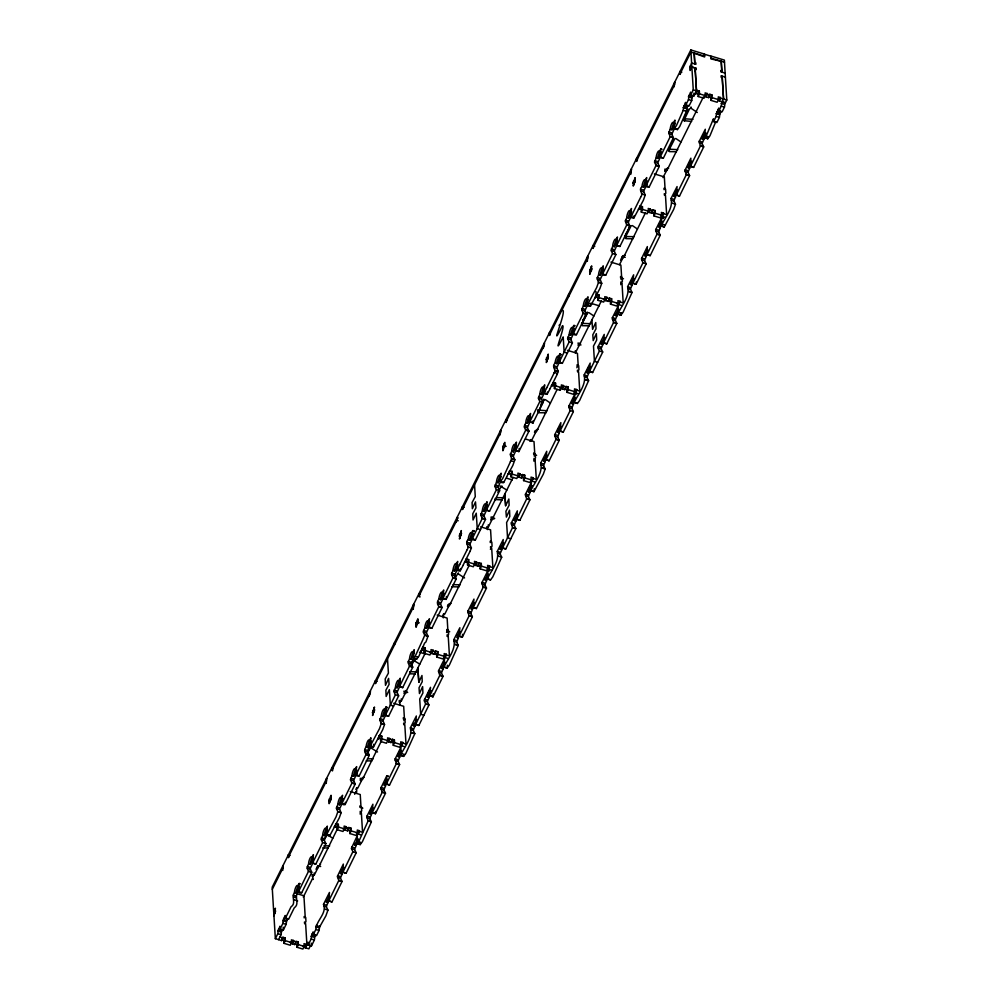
<?xml version="1.0" encoding="UTF-8"?>
<svg xmlns="http://www.w3.org/2000/svg" width="999" height="999" viewBox="0 0 999 999"><rect width="100%" height="100%" fill="white"/><g stroke="black" fill="none" stroke-linecap="round" stroke-linejoin="round"><path stroke-width="1.5" d="M427.41 635.926L424.7 635.114L427.984 636.251L425.911 641.995L424.6 643.106L419.018 655.993L416.795 658.978C408.853 661.138 417.594 642.757 412.662 652.572L414.285 653.059L411.238 659.228L409.615 658.741L408.017 662.212L409.515 666.183L399.438 686.65L402.684 687.637L412.762 667.17L409.515 666.183M438.948 599.175L440.571 599.662L443.606 593.481L441.983 592.994A4.083 1.011 -73.2 0 0 440.322 593.668A4.083 1.011 -73.2 0 0 438.948 599.175C435.776 602.047 437.724 607.904 442.082 607.504L432.005 628.059C424.063 630.232 432.854 611.838 427.872 621.653A4.083 1.011 -73.2 0 0 426.211 622.327A4.083 1.011 -73.2 0 0 424.837 627.822L423.139 631.905L424.7 635.114M460.027 631.955A4.083 1.011 -73.2 0 0 458.379 637.986L456.68 642.057L458.266 645.379L449.313 665.172L447.09 668.144L443.843 667.157L444.567 658.666L438.374 671.153L439.81 675.349L429.732 695.828L432.967 696.803L443.057 676.335L441.458 672.976L443.156 668.893A4.083 1.011 -73.2 0 1 444.805 662.874M447.09 668.144L447.39 665.234M463.224 565.184L460.239 570.741C452.247 572.877 461.163 554.557 456.093 564.335L457.717 564.822L454.682 571.003L453.059 570.504L451.461 573.975L452.959 577.946L442.882 598.426L446.128 599.4L456.206 578.933L454.657 575.187L458.141 567.769M460.239 570.741L460.464 568.506M486.838 509.465L483.953 515.821L485.526 519.355L475.449 539.835C467.557 542.02 476.198 523.738 471.316 533.416A4.083 1.011 -73.2 0 0 469.655 534.09A4.083 1.011 -73.2 0 0 468.281 539.585C463.823 543.031 470.467 546.428 466.933 549.887M475.449 539.835L472.752 538.773M502.909 544.855A4.083 1.011 -73.2 0 0 501.81 549.75L500.124 553.833L501.71 557.192L492.757 576.935L490.521 579.907L487.287 578.933L487.937 570.479L481.818 582.917L483.254 587.125L473.164 607.592L476.411 608.566L486.488 588.099L484.902 584.74L486.6 580.656A4.083 1.011 -73.2 0 1 487.699 575.761M490.521 579.907L487.824 578.858M526.66 498.726L529.932 499.862L519.855 520.342L516.608 519.355L526.685 498.888L525.262 494.68L531.456 482.192L530.719 490.696L533.966 491.67L534.265 488.761M589.797 368.381A4.083 1.011 -73.2 0 0 588.698 373.276L587 377.36L588.598 380.669L579.645 400.462L577.41 403.446L574.163 402.46L574.9 393.968L568.706 406.456L570.129 410.651L560.052 431.118L563.299 432.105L573.376 411.638L570.104 410.489M603.059 273.426L600.199 279.57L601.748 283.266L599.937 288.474L590.559 306.044C582.667 308.216 591.271 290.01 586.425 299.625L588.049 300.125L585.014 306.293L583.391 305.806L583.441 304.707A4.096 1.011 -73.2 0 1 585.614 299.013L586.101 298.813A4.096 1.011 -73.2 0 1 586.425 299.625M612.712 246.229L614.335 246.728L617.382 240.547L615.759 240.06A4.083 1.011 -73.2 0 0 614.085 240.734A4.083 1.011 -73.2 0 0 612.712 246.241L611.026 250.449L612.587 253.521L615.859 254.658L605.781 275.125C597.852 277.285 606.568 258.941 601.648 268.719L603.271 269.206L600.224 275.387L598.601 274.9L597.002 278.371L598.501 282.342L596.69 287.487L587.312 305.057M647.127 183.916L643.693 191.121L645.192 195.092L643.381 200.237L634.003 217.807C626.198 219.992 634.815 201.623 629.87 211.401L631.493 211.888L628.446 218.069L626.835 217.57L625.237 221.041L626.723 225.012L616.645 245.492L619.892 246.466L629.969 225.999L628.383 222.777L628.696 221.378L640.646 197.253M634.003 217.807L634.228 215.559M658.728 166.096L656.031 165.285L659.303 166.421L649.225 186.9C641.233 189.036 650.149 170.717 645.092 180.482L646.715 180.981L643.668 187.15L642.045 186.663C637.599 190.097 644.243 193.494 640.696 196.953M649.225 186.9L646.528 185.839M674.725 127.872L671.84 134.228L673.413 137.762L663.336 158.229L660.089 157.255L670.167 136.776L668.743 132.58L670.267 129.346L671.89 129.833L674.937 123.651L673.314 123.164L674.937 120.092L674.2 128.584L677.447 129.57L674.75 128.521M311.188 871.977L308.491 871.153L311.763 872.289L301.686 892.756C293.731 894.929 302.522 876.535 297.552 886.35A4.083 1.011 -73.2 0 0 295.879 887.037A4.083 1.011 -73.2 0 0 294.505 892.532C291.009 897.015 296.553 903.346 291.034 906.817L285.414 918.243L285.239 915.484L283.616 919.555L286.863 920.541L287.662 918.918M301.686 892.756L298.988 891.707M342.407 802.834L339.548 808.978L341.096 812.724L339.285 817.869L329.907 835.439C322.003 837.649 330.657 819.267 325.774 829.033A4.083 1.011 -73.2 0 0 324.101 829.707A4.083 1.011 -73.2 0 0 322.727 835.214L321.029 839.285L322.627 842.656L312.55 863.124L315.796 864.11L325.874 843.631L324.3 840.097L327.185 833.74M329.907 835.439L327.21 834.39M328.871 898.488A4.096 1.011 -73.2 0 0 328.047 902.184L326.348 906.755L327.947 910.114L325.886 915.858L319.817 926.622L316.571 925.648C319.031 918.368 326.685 912.112 323.501 904.345L329.458 892.457L328.733 900.948L331.98 901.935L329.283 900.873M357.142 772.889L353.658 780.319L355.194 784.015L345.13 804.532C337.212 806.705 345.904 788.473 340.996 798.126A4.083 1.011 -73.2 0 0 339.323 798.8A4.083 1.011 -73.2 0 0 337.949 804.295L336.263 808.203L337.849 811.737L336.039 816.895L326.661 834.465M370.816 821.565L368.107 820.753L371.391 821.89L362.425 841.633L360.202 844.617L356.955 843.631L357.367 835.551L351.323 848.463L352.884 851.66L356.168 852.809L346.091 873.276L342.844 872.289L343.331 864.073L337.312 876.51L338.811 880.481L328.733 900.948M345.13 804.532L345.354 802.284M366.171 746.977L367.794 747.464L370.841 741.295L369.218 740.796A4.083 1.011 -73.2 0 0 367.545 741.47A4.083 1.011 -73.2 0 0 366.171 746.977C363.037 749.837 364.972 755.744 369.305 755.306L359.24 775.873C351.348 778.046 359.952 759.839 355.107 769.467A4.083 1.011 -73.2 0 0 353.434 770.142A4.083 1.011 -73.2 0 0 352.06 775.636L350.362 779.72L351.96 783.079L341.883 803.546M360.202 844.617L360.427 842.369M369.218 740.796L370.904 737.724L370.105 746.228L373.351 747.215L373.651 744.292M368.107 820.753L366.708 816.707L372.902 804.22L372.177 812.724L375.424 813.698L375.649 811.463M399.038 764.247L396.328 763.423L399.612 764.572L389.535 785.039L386.288 784.053L386.775 775.836L380.756 788.273L382.255 792.244L372.177 812.724M370.105 746.228L379.483 728.658L381.293 723.501L379.707 719.967L381.393 716.071A4.083 1.011 -73.2 0 1 382.767 710.564A4.083 1.011 -73.2 0 1 384.428 709.889L386.113 706.817L385.327 715.321L388.574 716.295L385.876 715.247M389.535 785.039L386.825 783.99M415.746 722.04A4.071 1.011 -73.2 0 0 414.935 726.211L413.236 730.294L414.822 733.603L405.869 753.396L403.646 756.38L400.399 755.394L401.049 746.952L394.93 759.39L396.328 763.423M429.732 695.828L430.519 687.324L424.113 700.474L425.661 703.858L428.946 704.994L418.856 725.461L415.609 724.487L416.346 715.983L410.377 727.884C412.912 737.487 404.308 747.052 400.399 755.394M432.967 696.803L433.279 693.893M471.815 616.433L469.105 615.621L472.377 616.758L462.3 637.237L459.053 636.251L459.852 627.747L453.821 639.647C456.293 649.238 447.789 658.816 443.843 667.157M462.3 637.237L462.599 634.315M473.164 607.542L473.963 599.088L467.707 611.575L469.105 615.621M506.668 476.948L503.683 482.505C495.741 484.715 504.507 466.371 499.537 476.098A4.083 1.011 -73.2 0 0 497.877 476.773A4.083 1.011 -73.2 0 0 496.503 482.267L494.805 486.351L496.403 489.722L486.326 510.189L489.56 511.176L499.65 490.696L498.064 487.162L500.949 480.806M503.683 482.505L500.974 481.456M487.287 578.933C491.221 570.554 499.687 560.988 497.265 551.411L503.234 539.522L502.497 548.014L505.744 549L503.046 547.952M516.608 519.305L517.345 510.864L511.151 523.351L512.574 527.547L502.497 548.014M511.738 451.311A4.058 0.999 -73.2 0 1 513.111 445.854A4.058 0.999 -73.2 0 1 514.76 445.192L516.446 442.12L515.646 450.611L518.893 451.598L519.23 448.351M519.855 520.342L517.157 519.28M539.81 401.323L543.081 402.46L533.004 422.939L529.757 421.953L539.847 401.486L538.249 398.114L539.947 394.043A4.083 1.011 -73.2 0 1 541.321 388.536A4.083 1.011 -73.2 0 1 542.981 387.862L544.717 384.827L543.868 393.294L547.115 394.268L547.352 392.033M530.719 490.696C534.677 482.33 543.194 472.764 540.709 463.174L546.74 451.286L545.941 459.777L549.188 460.764L546.49 459.715M560.052 431.068L560.851 422.627L554.595 435.114L556.018 439.31L545.941 459.777M553.808 373.414C557.342 369.955 550.724 366.558 555.157 363.137L556.78 363.624L559.827 357.442L558.204 356.955L559.89 353.883L559.09 362.375L562.337 363.361L559.64 362.312M563.299 432.105L560.601 431.056M618.581 309.94A4.083 1.011 -73.2 0 0 616.92 315.959L615.234 320.042L616.82 323.351L606.743 343.868L603.496 342.882L604.233 334.39L598.189 346.453L597.877 347.852L599.437 350.924L602.709 352.06L592.632 372.527L589.385 371.553L590.184 363.049L584.153 374.95C586.625 384.528 578.121 394.093 574.163 402.46M606.743 343.868L604.045 342.819M633.791 279.021A4.083 1.011 -73.2 0 0 632.142 285.052L630.444 289.123L632.042 292.482L623.089 312.225L620.854 315.209L617.607 314.223L618.344 305.731L612.15 318.219L613.573 322.415L603.496 342.882M620.854 315.209L621.078 312.962M647.352 251.486A4.083 1.011 -73.2 0 0 646.253 256.381L644.555 260.464L646.153 263.823L636.076 284.303L632.829 283.316L633.628 274.812L627.597 286.713C630.069 296.303 621.528 305.869 617.607 314.223M636.076 284.303L636.301 282.055M661.738 222.228A4.083 1.011 -73.2 0 0 660.364 227.722L658.666 231.805L660.264 235.165L650.187 255.632L646.94 254.658L647.352 246.578L641.408 258.878L642.906 262.849L632.829 283.316M646.94 254.658L657.017 234.178L655.581 229.982L661.788 217.495L661.051 225.986L664.298 226.973L661.6 225.924M661.051 225.986C664.972 217.632 673.513 208.067 671.041 198.476L677.072 186.576L676.273 195.08L679.52 196.066L676.822 195.005M703.134 146.603L700.436 145.792L703.708 146.928L693.631 167.407L690.384 166.421L690.871 158.192L684.852 170.642L686.35 174.613L676.273 195.08M693.631 167.407L690.933 166.346M480.494 529.595L477.247 528.608L476.248 513.174L473.039 519.98L472.777 513.748L475.961 507.879L475.499 501.885L472.352 508.716L472.09 502.497L475.274 496.615L474.55 484.827M567.382 353.122L564.135 352.147L563.199 336.913C550.387 362.4 565.996 325.524 562.512 325.662C546.653 357.192 569.567 305.045 561.588 310.764M399.438 686.6L400.237 678.159L398.551 681.231A4.083 1.011 -73.2 0 0 396.878 681.905A4.083 1.011 -73.2 0 0 395.504 687.399L393.806 691.483L395.404 694.842L385.327 715.321M402.684 687.637L399.987 686.588M446.128 599.4L446.428 596.49M486.313 510.139L487.05 501.685L485.427 504.757L487.05 505.257L484.016 511.426L482.392 510.939L482.554 509.115M529.757 421.903L530.556 413.449L528.871 416.521L530.494 417.02L527.46 423.189L525.836 422.702L525.998 420.879A4.071 1.011 -73.2 0 1 528.059 415.909A4.108 1.011 -73.2 0 1 528.708 415.859A4.071 1.011 -73.2 0 1 528.871 416.521M533.004 422.939L533.241 420.691M587.837 304.333L584.952 310.689L586.525 314.185L576.448 334.702C568.531 336.913 577.247 318.556 572.315 328.296A4.083 1.011 -73.2 0 0 570.641 328.971A4.083 1.011 -73.2 0 0 569.28 334.465L567.582 338.549L569.168 341.908L559.09 362.375M576.448 334.702L573.751 333.654M619.892 246.466L617.195 245.417M660.089 157.205L660.888 148.751L659.203 151.823A4.083 1.011 -73.2 0 0 657.529 152.51A4.083 1.011 -73.2 0 0 656.156 158.004L654.457 162.075L656.031 165.285M707.966 136.501L707.742 138.736L704.495 137.762L705.294 129.258L699.025 141.746L700.436 145.792M399.6 764.472L398.014 761.201L399.712 757.13A4.083 1.011 -73.2 0 1 401.086 751.623M412.749 667.082L411.176 663.623L414.073 657.28M427.972 636.163L426.398 632.717L429.283 626.361M573.364 411.538L571.79 408.266L573.476 404.195A4.083 1.011 -73.2 0 1 574.575 399.288M308.491 871.153L306.918 867.956L308.616 863.873A4.083 1.011 -73.2 0 1 309.99 858.366A4.083 1.011 -73.2 0 1 311.663 857.691L313.399 854.669L312.55 863.124M441.983 592.994L443.718 589.959L442.882 598.426M615.759 240.06L617.444 236.988L616.645 245.492M423.439 638.423L415.771 655.019L413.549 657.991M459.977 564.198L456.993 569.755M466.883 550.187L460.027 563.898M470.129 551.173L463.274 564.872M510.314 461.963L502.659 478.546L500.437 481.53M546.865 387.737L543.868 393.294M550.112 388.711L547.115 394.268M553.758 373.726L546.915 387.425M557.005 374.7L550.162 388.411M384.315 782.692L384.228 783.091A4.096 1.011 -73.2 0 0 384.14 783.478M423.489 638.124L424.737 635.277M470.179 550.874L471.416 548.026L469.88 544.28L472.727 538.124M510.364 461.65L511.613 458.753L514.86 459.79L512.799 465.522L506.718 476.635M557.055 374.4L558.304 371.503L555.057 370.567M423.901 715.234L420.654 714.248L419.717 699.025L422.914 692.969L422.627 686.613L419.443 693.556L419.031 687.762L422.227 681.705L421.965 675.486L418.818 682.317L417.857 667.969L418.818 682.317M342.719 870.604L342.32 872.202A4.046 0.999 -73.2 0 0 342.158 874.025L340.459 878.096L342.058 881.468L331.98 901.935M528.146 419.38L528.021 419.78A4.096 1.011 -73.2 0 0 527.447 422.714L527.46 423.189M625.124 235.327L625.774 236.526L634.29 236.688M637.387 228.983L632.404 225.587L631.118 225.836L625.174 237.612L625.874 238.649L632.966 238.773M680.906 141.958L675.923 138.561L674.812 138.686L668.681 150.587L669.392 151.611L676.485 151.748M697.302 112.5L691.071 108.267L689.547 108.804L683.828 120.654L691.633 121.453M593.881 316.009L588.886 312.625L587.612 312.862L581.655 324.638L582.367 325.674L589.46 325.811M550.362 403.047L545.367 399.65L544.093 399.9L538.136 411.675L538.848 412.699L545.941 412.837M387.512 658.903L388.399 673.089L385.202 678.958L385.489 685.326L388.611 678.358L389.086 684.34L385.889 690.222L386.151 696.44L389.36 689.635L390.359 705.082L393.606 706.068M559.115 325.512L559.415 324.887M482.392 510.939L480.694 515.009L482.292 518.381L472.202 538.848M516.221 445.005A4.096 1.011 -73.2 0 1 516.371 445.467L513.349 451.86L511.725 451.361L510.264 454.383L511.613 458.716M525.836 422.702L524.138 426.785L525.724 430.144L515.646 450.611M583.391 305.806L581.693 309.89L583.279 313.249L573.201 333.716M372.864 808.953L372.59 809.552A4.071 1.011 -73.2 0 0 371.491 814.447L369.792 818.531L371.378 821.802M310.477 945.603L308.878 948.838L304.92 947.639L306.181 944.305L304.008 943.643L304.183 946.403L302.884 949.05L297.09 947.302L298.401 944.654L298.226 941.895L296.066 941.245L294.805 944.579L292.295 943.818L293.556 940.484L291.396 939.822L291.558 942.581L290.259 945.229L283.941 943.318L285.252 940.671L285.077 937.911L282.917 937.262L281.656 940.596L275.349 938.685L273.701 911.75L275.424 908.241L275.075 910.501M416.271 623.726L415.834 624.6L417.932 618.818L417.582 621.078M503.159 447.252L502.722 448.139L504.807 442.345L504.458 444.605M329.383 800.187L328.958 801.073L331.044 795.279L330.694 797.539M372.827 711.95L372.402 712.836L374.488 707.042L374.138 709.302M459.715 535.489L459.278 536.376L461.363 530.581L461.014 532.842M546.603 359.016L546.166 359.902L548.251 354.108L547.902 356.368M590.047 270.791L589.61 271.666L591.695 265.884L591.346 268.144M633.491 182.555L633.054 183.429L635.139 177.647L634.79 179.907M690.384 66.995L689.947 67.882L691.608 62.962L690.833 49.95L704.445 54.071L704.545 56.181L690.921 52.085L680.207 73.539L680.094 71.416L680.843 71.803M275.15 911.762L275.587 910.876L273.938 915.783M329.47 801.448L329.121 803.708L331.206 797.926L330.769 798.8M372.902 713.224L372.552 715.484L374.65 709.69L374.213 710.576M416.346 624.987L415.996 627.247L418.094 621.453L417.657 622.34L419.28 622.827M459.79 536.75L459.44 539.01L461.526 533.216L461.101 534.103M503.234 448.514L502.884 450.774L504.97 444.992L504.545 445.866L506.156 446.366M546.678 360.289L546.328 362.55L548.414 356.755L547.976 357.642M590.122 272.053L589.772 274.313L591.858 268.519L591.42 269.405M633.566 183.816L633.216 186.076L635.302 180.282L634.865 181.169M690.459 68.257L690.109 70.517L691.857 66.983L691.608 62.962L695.928 64.273L695.853 62.887L694.767 62.562L694.193 53.159L704.607 56.98L704.432 54.221L710.739 56.131L710.913 58.891L721.241 61.339L721.815 70.754L720.729 70.417L720.816 71.803L725.149 73.114L726.797 100.025L725.212 103.259L721.915 101.586L721.216 106.119L718.893 110.839L718.731 108.079L716.895 112.575L720.142 113.561L721.141 111.513M694.879 70.941L696.178 68.294L691.857 66.983L693.269 89.873L690.796 94.88L690.634 92.12L689.223 95.767L692.469 96.741L693.056 95.554M275.349 938.685L277.809 933.678L278.509 929.157L281.793 930.831L282.38 929.644M278.546 929.844L279.957 926.21L280.132 928.958L282.879 923.388L283.579 918.868L283.616 919.555M294.505 892.532L296.129 893.019L299.176 886.837L297.552 886.35M308.616 863.873L310.239 864.36L313.286 858.191L311.663 857.691M322.727 835.214L324.35 835.701L327.397 829.52L325.774 829.033M337.949 804.295L339.573 804.794L342.62 798.613L340.996 798.126M352.06 775.636L353.683 776.123L356.73 769.954L355.107 769.467M381.393 716.071L383.017 716.558L386.051 710.376A4.083 1.011 -73.2 0 0 385.951 709.839M395.504 687.399L397.127 687.899L400.162 681.718L398.551 681.231M424.837 627.834L426.461 628.321L429.483 621.94M469.905 540.084L472.927 533.703A4.083 1.011 -73.2 0 0 472.265 533.179L472.127 533.291A4.083 1.011 -73.2 0 0 470.566 536.363A4.083 1.011 -73.2 0 0 469.892 540.097L468.281 539.597M496.503 482.28L498.126 482.767L501.161 476.585L499.537 476.098M539.947 394.043L541.57 394.53L544.605 388.361L542.981 387.862M569.28 334.465L570.904 334.965L573.938 328.783L572.315 328.296M657.779 158.491L660.826 152.31A4.096 1.011 -73.2 0 0 660.152 151.586L660.014 151.698A4.096 1.011 -73.2 0 0 657.767 158.279L656.156 158.004M674.2 128.584L676.435 125.612L683.204 110.315L683.903 105.794L687.187 107.467L683.903 105.794M683.94 106.481L685.564 102.41L685.726 105.17L688.473 99.6L689.173 95.08L689.223 95.767M298.439 891.782L308.516 871.315M355.994 774.887L366.071 754.42M428.771 627.085L438.848 606.605M602.534 274.151L612.587 253.521M630.756 216.82L631.805 214.735M645.978 185.914L656.056 165.447M298.963 891.058C292.969 896.165 300.474 903.596 294.28 907.804L288.649 919.217L284.415 917.944M313.074 862.399L310.19 868.755L311.75 872.202M371.253 744.23L367.769 751.66L369.305 755.306M385.839 714.597L382.992 720.741L384.54 724.487L382.729 729.645L373.351 747.215M399.962 685.938L397.065 692.295L398.651 695.828L388.574 716.295M443.394 597.702L440.509 604.058L442.082 607.504M516.171 449.9L513.286 456.256L514.86 459.79M530.282 421.228L527.397 427.584L528.971 431.131L518.893 451.598M545.029 391.296L541.545 398.726L543.081 402.372M560.239 360.389L556.755 367.807L558.291 371.466M573.726 333.004L570.841 339.36L572.415 342.894L562.337 363.361M617.17 244.767L614.285 251.124L615.846 254.57M660.614 156.531L657.729 162.887L659.29 166.333M278.596 939.672L281.056 934.664L281.755 930.144L279.583 929.482M279.133 928.658L283.379 929.944L286.114 924.375L286.825 919.854L286.863 920.541M677.447 129.57L679.682 126.598L686.438 111.301L687.15 106.781M684.74 104.87L688.973 106.156L691.72 100.574L692.419 96.054L690.259 95.405M687.187 107.467L687.936 105.157M689.809 94.58L694.043 95.867L696.503 90.859L695.092 67.969L691.857 66.983M334.203 826.785L334.915 826.997L336.176 823.663L338.349 824.312L338.511 827.072L337.212 829.719L342.994 831.468L344.305 828.82L344.131 826.073L346.291 826.722L345.03 830.057L347.54 830.818L348.801 827.484L350.974 828.134L351.136 830.893L349.837 833.541L356.144 835.451L357.442 832.804L357.28 830.044L359.44 830.706L358.179 834.04L361.251 834.964M377.647 738.548L378.359 738.761L379.62 735.426L381.793 736.088L381.955 738.835L380.656 741.483L386.438 743.244L387.737 740.596L387.575 737.836L389.735 738.486L388.474 741.82L390.984 742.582L392.245 739.248L394.405 739.897L394.58 742.657L393.281 745.304L399.588 747.215L400.886 744.567L400.724 741.807L402.884 742.469L401.623 745.803L404.695 746.728M421.091 650.312L421.803 650.536L423.064 647.19L425.237 647.851L425.399 650.611L424.1 653.259L429.882 655.007L431.181 652.359L431.019 649.6L433.179 650.249L431.918 653.596L434.428 654.345L435.689 651.011L437.849 651.673L438.024 654.432L436.713 657.067L443.032 658.978L444.33 656.331L444.168 653.583L446.328 654.233L445.067 657.567L448.126 658.503M464.523 562.075L465.247 562.3L466.508 558.965L468.668 559.615L468.843 562.375L467.544 565.022L473.326 566.77L474.625 564.123L474.463 561.363L476.623 562.025L475.362 565.359L477.872 566.121L479.133 562.774L481.293 563.436L481.468 566.196L480.157 568.843L486.476 570.754L487.774 568.106L487.612 565.347L489.772 565.996L488.511 569.343L491.57 570.267M551.411 385.614L552.135 385.826L553.396 382.492L555.556 383.141L555.731 385.901L554.42 388.549L560.214 390.297L561.513 387.662L561.351 384.902L563.511 385.552L562.25 388.886L564.76 389.647L566.021 386.313L568.181 386.963L568.344 389.722L567.045 392.37L573.351 394.28L574.662 391.633L574.487 388.873L576.66 389.535L575.399 392.869L578.458 393.793M594.855 297.377L595.579 297.59L596.84 294.255L599 294.917L599.175 297.677L597.864 300.312L603.658 302.073L604.957 299.425L604.782 296.666L606.955 297.315L605.694 300.662L608.204 301.411L609.465 298.077L611.625 298.738L611.788 301.486L610.489 304.133L616.795 306.044L618.106 303.396L617.931 300.649L620.092 301.298L618.831 304.633L621.902 305.557M638.299 209.141L639.023 209.365L640.284 206.019L642.444 206.681L642.607 209.44L641.308 212.088L647.09 213.836L648.401 211.189L648.226 208.429L650.399 209.091L649.138 212.425L651.635 213.187L652.896 209.84L655.069 210.502L655.232 213.262L653.933 215.909L660.239 217.819L661.55 215.172L661.375 212.412L663.536 213.062L662.275 216.396L665.346 217.332M695.204 93.581L695.916 93.794L697.177 90.459L699.35 91.109L699.512 93.869L698.214 96.516L703.995 98.264L705.294 95.617L705.132 92.87L707.292 93.519L706.031 96.853L708.541 97.615L709.802 94.281L711.962 94.93L712.137 97.69L710.826 100.337L717.145 102.248L718.443 99.6L718.281 96.841L720.441 97.502L719.18 100.837L725.162 102.572L725.212 103.259M334.915 826.997L336.176 823.663M378.359 738.761L379.62 735.426M421.803 650.536L423.064 647.19M465.247 562.3L466.508 558.965M507.967 473.838L508.691 474.063L509.952 470.729L512.112 471.378L512.287 474.138L510.976 476.785L516.77 478.533L518.069 475.886L517.907 473.126L520.067 473.788L518.806 477.122L521.316 477.884L522.577 474.55L524.737 475.199L524.912 477.959L523.601 480.606L529.92 482.517L531.218 479.87L531.043 477.11L533.216 477.772L531.955 481.106L535.014 482.03M552.135 385.826L553.396 382.492M595.579 297.59L596.84 294.255M639.023 209.365L640.284 206.019M695.916 93.794L697.177 90.459M337.212 829.719L337.038 826.96L338.349 824.312M380.656 741.483L380.482 738.736L381.793 736.088M424.1 653.259L423.926 650.499L425.237 647.851M467.544 565.022L467.37 562.262L468.668 559.615M510.976 476.785L510.814 474.026L512.112 471.378M554.42 388.549L554.258 385.789L555.556 383.141M597.864 300.312L597.702 297.565L599 294.917M641.308 212.088L641.146 209.328L642.444 206.681M698.214 96.516L698.039 93.756L699.35 91.109M281.656 940.596L282.917 937.262M283.941 943.318L283.778 940.559L285.077 937.911M345.03 830.057L346.291 826.722M389.735 738.486L388.474 741.82M431.918 653.596L433.179 650.249M476.623 562.025L475.362 565.359M520.067 473.788L518.806 477.122M563.511 385.552L562.25 388.886M605.694 300.662L606.955 297.315M650.399 209.091L649.138 212.425M707.292 93.519L706.031 96.853M347.54 830.818L348.801 827.484M390.984 742.582L392.245 739.248M434.428 654.345L435.689 651.011M477.872 566.121L479.133 562.774M521.316 477.884L522.577 474.55M608.204 301.411L609.465 298.077M651.635 213.187L652.896 209.84M708.541 97.615L709.802 94.281M292.295 943.818L293.556 940.484M446.541 632.429L447.839 629.782L447.127 618.081L437.162 615.059M576.86 367.732L578.171 365.085L577.447 353.371L567.482 350.362M349.837 833.541L349.662 830.781L350.974 828.134M393.281 745.304L393.107 742.544L394.405 739.897M403.833 720.716L404.92 718.518L405.157 722.539L404.071 724.737M436.713 657.067L436.551 654.32L437.849 651.673M447.277 632.479L448.364 630.282L448.601 634.303L447.515 636.513M480.157 568.843L479.995 566.083L481.293 563.436M523.601 480.606L523.439 477.847L524.737 475.199M534.153 456.019L535.239 453.808L535.489 457.829L533.866 461.138M567.045 392.37L566.883 389.61L568.181 386.963M610.489 304.133L610.314 301.386L611.625 298.738M621.041 279.545L622.127 277.347L622.377 281.368L620.741 284.678M653.933 215.909L653.758 213.149L655.069 210.502M710.826 100.337L710.664 97.577L711.962 94.93M304.807 923.775L305.956 921.428L305.719 917.407M360.09 814.073L361.725 810.763L361.476 806.742M490.422 549.375L492.045 546.066L491.808 542.045M577.847 371.803L578.933 369.605L578.683 365.584M664.735 195.342L665.821 193.132L665.571 189.111M297.09 947.302L296.928 944.542L298.226 941.895M358.179 834.04L359.44 830.706M402.884 742.469L401.623 745.803M446.328 654.233L445.067 657.567M489.772 565.996L488.511 569.343M533.216 477.772L531.955 481.106M576.66 389.535L575.399 392.869M618.831 304.633L620.092 301.298M663.536 213.062L662.275 216.396M720.441 97.502L719.18 100.837M328.047 902.684L326.423 902.184L329.445 895.803M342.158 874.025L340.534 873.526L344.118 867.519M357.642 839.859A4.083 1.011 -73.2 0 0 356.268 845.366L354.645 844.867L358.229 838.86M372.902 807.779L369.867 813.96L371.491 814.447M387.013 779.12L383.978 785.301L385.602 785.788L383.903 789.872L385.502 793.231L375.424 813.698M401.123 750.461L398.089 756.63L399.712 757.13M414.935 726.223L413.311 725.724L416.895 719.717M430.981 691.083A4.083 1.011 -73.2 0 0 429.046 697.552L427.422 697.065L430.457 690.883L431.268 691.133M443.156 668.893L441.533 668.406L444.567 662.225L445.379 662.474M459.79 631.318L456.755 637.487L458.379 637.986M473.901 602.659L470.866 608.828L472.49 609.315A4.083 1.011 -73.2 0 1 473.863 603.821M488.012 573.988L484.977 580.169L486.6 580.656M501.81 549.75L500.187 549.263L503.234 543.081L504.045 543.331M516.745 516.895A4.083 1.011 -73.2 0 0 515.921 521.091L514.31 520.591L517.345 514.423L518.156 514.66M531.98 485.964A4.083 1.011 -73.2 0 0 530.044 492.432L528.421 491.933L531.456 485.764L532.267 486.001M546.628 456.019A4.083 1.011 -73.2 0 0 545.254 461.513L543.631 461.026L546.678 454.845M561.026 426.835A4.083 1.011 -73.2 0 0 559.365 432.854L557.742 432.367L560.789 426.186M574.9 397.527L571.853 403.696L573.476 404.195M588.698 373.276L587.075 372.789L590.122 366.608L590.933 366.858M603.633 340.422A4.083 1.011 -73.2 0 0 602.809 344.618L601.186 344.131L604.233 337.949L605.044 338.199M616.92 315.959L615.297 315.472L618.344 309.29L619.155 309.54M632.142 285.052L630.519 284.553L633.566 278.384M647.677 249.713L644.63 255.894L646.253 256.381M661.788 221.054L658.741 227.235L660.364 227.722M676.41 192.62A4.083 1.011 -73.2 0 0 675.586 196.815L673.963 196.316L677.01 190.147L677.821 190.397M691.932 161.351A4.083 1.011 -73.2 0 0 690.359 164.41A4.083 1.011 -73.2 0 0 689.697 168.157L688.074 167.657L691.121 161.488L691.932 161.726M705.456 133.466A4.083 1.011 -73.2 0 0 703.808 139.485L702.185 138.998L705.232 132.817L706.043 133.067M304.92 947.639L306.181 944.305M305.632 947.851L308.054 942.157L308.229 944.929L311.126 939.035L311.825 934.515L315.11 936.188L315.497 934.614M311.863 935.201L313.124 931.867L313.299 934.627L315.834 929.482L316.533 924.949L316.571 925.648M704.495 137.762L706.718 134.778L713.448 118.794L713.611 121.553L716.146 116.408L716.845 111.888L720.142 113.561M342.844 872.289L352.897 851.685M356.955 843.631L359.178 840.646L368.144 820.903M386.288 784.053L396.366 763.586M415.609 724.487L425.674 703.883M459.053 636.251L469.13 615.784M589.385 371.553L599.45 350.949M690.384 166.421L700.461 145.954M721.965 102.285L723.551 99.051L722.227 77.522L721.141 77.198L721.066 75.824L725.386 77.135M356.268 845.366L354.57 849.437L356.156 852.709M429.046 697.552L427.347 701.635L428.933 704.907M472.49 609.315L470.791 613.398L472.377 616.67M515.921 521.091L514.235 525.162L515.821 528.533L505.744 549M530.044 492.432L528.346 496.503L529.92 499.775M545.254 461.513L543.581 465.422L545.154 468.956L543.344 474.113L533.966 491.67M559.365 432.854L557.679 436.938L559.265 440.297L549.188 460.764M602.809 344.618L601.111 348.701L602.697 351.973M675.586 196.815L673.9 200.712L675.486 204.258L673.676 209.403L664.298 226.973M689.697 168.157L687.999 172.228L689.597 175.599L679.52 196.066M703.808 139.485L702.11 143.569L703.696 146.841M307.23 944.617L311.476 945.903L314.373 940.022L315.072 935.501L315.11 936.188M312.3 934.327L316.533 935.613L319.068 930.469L319.767 925.936L319.817 926.622M712.624 121.254L716.857 122.54L719.392 117.395L720.092 112.862M717.906 110.527L722.14 111.813L724.462 107.093L725.162 102.572M707.742 138.736L709.964 135.764L715.821 121.541M544.118 343.381L543.306 348.089L543.269 347.377M356.631 792.419L356.818 787.699M400.337 700.674L399.612 705.232L399.575 704.532M690.833 49.95L272.203 887.199L273.689 911.775M272.29 889.322L283.117 867.681L283.017 865.571M288.561 856.805L326.636 780.644M370.154 693.618L332.08 769.767L331.968 767.657M375.587 682.742L413.673 606.593L413.561 604.47L414.135 604.82M419.105 595.716L457.18 519.555L457.08 517.445M500.699 432.53L462.624 508.678L462.525 506.568M544.218 345.504L506.143 421.653L506.031 419.543M587.724 258.466L549.65 334.628L549.55 332.505M282.754 870.441L282.942 865.721M290.16 855.456L289.348 855.219L288.511 857.654L288.449 854.682M326.261 783.403L326.536 778.533M332.58 770.791L332.867 768.181M377.197 681.393L376.386 681.156L375.549 683.603L375.487 680.631M413.299 609.353L413.486 604.62M420.142 596.89L419.068 596.565L419.905 594.118M457.067 519.005L456.268 522.152L456.243 521.453M464.223 507.342L463.411 507.092L462.587 509.54L462.437 506.718L463.249 506.968M500.599 430.419L499.787 435.114L499.762 434.415M550.449 333.029L549.612 335.464L549.55 334.053M587.362 261.214L587.624 256.356M594.78 246.241L593.968 245.991L593.131 248.439L593.069 247.028M630.881 174.188L631.068 169.468L631.718 169.668M637.487 158.966L636.65 161.413L636.575 160.002M681.817 72.178L681.006 71.928L680.169 74.376L680.032 71.553M540.671 405.407L542.445 400.686M627.097 232.555L629.507 227.16M672.439 141.87L670.004 146.753L669.954 145.692M684.552 116.221A4.046 3.222 -2.8 0 0 685.152 116.446L688.149 109.303M324.388 839.11L327.135 834.764L332.779 838.186M367.282 753.346L370.641 747.727L377.547 752.01M410.789 666.308L414.16 660.701L419.817 664.135M454.945 578.021L457.917 573.651L464.572 577.946M497.827 492.245L501.198 486.638L506.843 490.072M316.021 869.292L317.882 865.596L317.982 867.706L314.285 875.112L313.199 874.774L312.325 876.523L312.225 874.4M355.844 789.485L356.718 787.749L357.792 788.074L361.501 780.681L361.388 778.571L360.414 780.356L361.501 780.681M404.795 691.583L403.933 693.318L405.007 693.656L401.311 701.048L400.237 700.724L399.363 702.459L399.263 700.349M442.882 615.434L443.743 613.686L444.83 614.023L448.526 606.618L448.426 604.507M448.314 604.557L447.452 606.293L448.526 606.618M486.388 528.396L487.262 526.66L488.349 526.985L492.045 519.592L491.945 517.482L490.859 517.145M490.709 519.955L492.07 517.232M529.907 441.371L530.781 439.635L531.868 439.96L535.564 432.567L535.452 430.444L534.477 432.23L535.564 432.567M578.871 343.469L577.996 345.204L579.07 345.529L575.374 352.922L575.274 350.811M620.566 260.227L622.614 256.144M663.024 177.635L666.108 171.466L665.022 171.141L665.896 169.405M303.284 897.114L312.537 878.583L313.112 879.457M318.856 865.971L318.881 866.67L337.55 828.583M354.682 794.305L356.056 791.558L356.094 792.257M362.3 777.534L362.4 779.645L381.743 740.172M425.337 652.996L406.73 690.209L406.431 692.819M449.263 603.608L449.363 605.719L469.393 564.885M513.049 477.572L493.718 516.246L492.882 518.693L493.968 519.018M536.326 430.257L536.388 431.668L557.117 389.46M601.435 300.811L580.744 342.195L579.907 344.643L580.993 344.967M619.505 264.66L622.589 258.504L622.489 256.393M623.351 256.194L623.426 257.605L645.516 212.65M667.807 168.656L703.433 96.828M312.575 879.295L313.311 874.737M443.294 617.857L443.806 613.736M515.571 445.054L515.434 445.204A4.096 1.011 -73.2 0 0 514.035 448.052L513.911 448.439A4.021 0.999 -73.2 0 0 513.586 449.637A4.096 1.011 -73.2 0 0 513.336 451.873M683.803 118.719L692.956 119.356M668.768 149.176L677.797 149.663M590.771 323.713L581.893 323.376M538.099 410.102L547.252 410.751M496.64 497.639L503.733 497.777M502.422 499.862L494.967 499.55M453.134 584.677L460.227 584.802M451.81 586.763L458.903 586.9M409.615 671.703L416.708 671.84M409.715 673.813L415.397 673.925M367.52 758.765L373.189 758.865M366.196 760.851L371.878 760.951M324.001 845.791L329.67 845.891M322.689 847.876L328.359 847.989M724.475 62.213L710.863 58.092L710.751 55.981L724.375 60.102L725.137 73.114M693.269 89.873L697.227 91.146M707.342 94.206L709.839 94.967M720.479 98.189L726.797 100.025M699.512 93.869L705.294 95.617M712.137 97.69L718.443 99.6M695.878 93.107L698.039 93.756M708.503 96.928L710.664 97.577M721.053 103.359L724.3 104.333M721.216 106.119L724.462 107.093M688.311 96.841L691.558 97.827M688.473 99.6L691.72 100.574M717.856 109.84L720.017 110.489M715.983 113.649L719.23 114.635M716.146 116.408L719.392 117.395M683.029 107.567L686.276 108.541M683.204 110.315L686.438 111.301M706.218 136.139L708.653 136.875M705.044 137.687L707.742 138.511M668.968 131.993L671.678 132.805M699.263 141.159L701.96 141.97M669.118 133.716L671.827 134.54M699.412 142.894L702.11 143.706M670.142 136.626L672.839 137.437M670.167 136.776L673.413 137.762M660.976 148.988L662.062 149.313M659.203 151.823L660.826 152.31M660.639 157.18L663.336 158.229M654.857 160.652L657.567 161.463M685.152 169.818L687.849 170.629M655.007 162.387L657.704 163.199M685.302 171.553L687.999 172.365M667.782 168.132L668.593 168.381M686.325 174.45L689.023 175.275M686.35 174.613L689.597 175.599M654.37 173.888L664.335 176.91L665.059 188.611L663.973 188.287L664.06 189.66M640.746 189.31L643.443 190.135M671.041 198.476L673.738 199.3M640.896 191.046L643.593 191.858M671.191 200.212L673.888 201.036M641.92 193.943L645.192 195.092M672.202 203.109L675.486 204.258M639.597 206.493L640.322 206.718M650.436 209.778L652.946 210.539M663.586 213.749L666.645 214.685L665.471 195.392L664.385 195.067L664.298 193.681M642.607 209.44L648.401 211.189M655.232 213.262L661.55 215.172M638.973 208.666L641.146 209.328M651.598 212.487L653.758 213.149M661.937 217.732L663.024 218.057M662.012 218.082L663.086 218.406M662.774 224.375L665.209 225.112M631.306 216.758L634.015 217.57M625.524 220.217L628.234 221.041M655.819 229.395L658.528 230.207M625.674 221.953L628.383 222.777M655.968 231.119L658.666 231.943M626.698 224.85L629.395 225.674M656.992 234.028L659.69 234.84M626.723 225.012L629.969 225.999M657.017 234.178L660.264 235.165M647.489 254.583L650.187 255.632M611.413 248.876L614.123 249.7M641.708 258.054L644.405 258.866M611.563 250.612L614.273 251.436M641.857 259.79L644.555 260.602M593.806 245.866L592.994 245.617L593.031 246.328M624.263 255.157L625.074 255.407M622.377 256.431L625.262 257.305M642.881 262.687L646.153 263.823M621.515 258.179L622.589 258.504M610.926 262.125L620.891 265.147L621.615 276.848L620.529 276.523L620.616 277.897L623.501 278.771M587.562 256.493L588.211 256.693M603.084 274.076L605.781 275.125M633.378 283.241L636.076 284.066M597.302 277.547L600.012 278.359M627.597 286.713L630.294 287.525M597.452 279.283L600.149 280.095M627.747 288.449L630.444 289.26M598.476 282.18L601.173 282.992M628.771 291.346L631.468 292.17M598.501 282.342L601.748 283.316M628.796 291.508L632.042 292.482M596.878 294.942L596.153 294.73L595.966 291.646M606.992 298.014L609.502 298.763M620.142 301.985L623.201 302.922L622.027 283.629L620.941 283.304L620.854 281.918M599.175 297.677L604.957 299.425M611.788 301.486L618.106 303.396M595.529 296.903L597.702 297.565M603.483 299.313L605.644 299.962M608.154 300.724L610.314 301.386M616.633 303.296L618.793 303.946M590.709 303.246L599.338 305.856M589.048 303.446L591.483 304.183M619.343 312.612L621.765 313.349M587.862 304.982L590.559 306.044M618.156 314.161L620.866 314.972M582.08 308.454L584.79 309.278M612.375 317.62L615.084 318.444M582.23 310.19L584.939 311.014M612.524 319.355L615.234 320.179M583.254 313.087L585.963 313.911M613.548 322.252L616.246 323.077M583.279 313.249L586.525 314.235M613.573 322.415L616.82 323.401M574.1 325.449L575.174 325.774M567.969 337.113L570.679 337.937M598.264 346.278L600.973 347.103M550.287 332.892L549.475 332.655L549.512 333.354M568.119 338.848L570.829 339.672M598.413 348.014L601.111 348.838M577.897 343.094L578.97 343.419L579.07 345.529M569.143 341.745L572.415 342.894M544.043 343.531L544.692 343.718M597.677 362.3L594.43 361.313L593.493 346.091L596.69 340.035L596.353 333.591L593.206 340.609L592.807 334.827L596.003 328.771L595.741 322.54L592.582 329.37L591.92 319.855M559.989 354.121L561.063 354.445M560.052 354.47L561.126 354.795M578.171 365.085L577.085 364.76L577.172 366.133M589.934 371.478L592.632 372.527M553.858 365.784L556.568 366.596M584.153 374.95L586.863 375.761M554.008 367.507L556.718 368.331M584.303 376.685L587 377.497M555.032 370.417L557.729 371.228M585.327 379.583L588.024 380.394M585.352 379.745L588.598 380.719M554.145 372.427L556.58 373.164M552.722 382.967L553.434 383.179M563.548 386.238L566.058 387M576.698 390.222L579.757 391.146L578.583 371.865L577.497 371.528L577.422 370.154M555.731 385.901L561.513 387.662M568.344 389.722L574.662 391.633M552.097 385.139L554.258 385.789M566.883 389.61L564.71 388.961L564.76 389.647M575.062 394.193L576.136 394.518M544.418 393.219L547.127 394.043M574.712 402.385L577.41 403.446M538.636 396.69L541.346 397.502M568.931 405.856L571.64 406.68M538.786 398.426L541.495 399.238M569.08 407.592L571.79 408.416M530.307 421.878L533.016 422.702M506.78 419.93L505.993 420.379M524.525 425.349L527.235 426.173M537.225 429.22L538.036 429.47M554.82 434.515L557.529 435.339M524.675 427.085L527.385 427.909M554.969 436.251L557.679 437.075M525.699 429.982L528.409 430.806M555.993 439.148L558.691 439.972M525.724 430.144L528.971 431.131M556.018 439.31L559.265 440.297M500.524 430.557L501.173 430.756M525.474 439.023L534.015 441.608L534.727 453.321L533.641 452.984L533.728 454.37L536.613 455.244M514.76 445.192L516.383 445.679M516.196 450.549L518.906 451.361M502.634 446.753L504.258 447.252M510.414 454.008L513.124 454.832M540.709 463.174L543.419 463.998M510.564 455.744L513.274 456.568M540.859 464.91L543.568 465.734M511.588 458.641L514.298 459.465M541.883 467.819L544.58 468.631M541.908 467.969L545.154 468.956M510.701 460.664L513.136 461.401M509.278 471.203L509.989 471.416M520.104 474.475L522.614 475.237M533.254 478.459L536.326 479.383L535.139 460.089L534.053 459.765L533.978 458.391M512.287 474.138L518.069 475.886M524.912 477.959L531.218 479.87M510.814 474.026L508.653 473.376L508.691 474.063M521.266 477.197L523.439 477.847M506.555 478.171L512.312 479.92M531.268 490.621L533.978 491.446M495.192 484.927L497.902 485.739M525.486 494.093L528.196 494.905M495.342 486.663L498.051 487.475M525.636 495.829L528.346 496.64M496.366 489.56L499.65 490.696M486.863 510.114L489.56 511.176M481.081 513.586L483.791 514.398M511.376 522.752L514.085 523.576M491.833 517.519L494.717 518.394M481.231 515.322L483.941 516.133M511.525 524.487L514.235 525.312M490.959 519.268L492.045 519.592M482.255 518.219L484.965 519.03M512.549 527.385L515.259 528.209M482.292 518.381L485.526 519.355M512.574 527.547L515.821 528.533M458.304 517.994L457.005 517.594L457.043 518.306M480.606 526.823L490.571 529.845L491.283 541.545L490.197 541.221L490.284 542.607M457.142 520.417L458.229 520.741M510.789 538.761L507.542 537.787L506.605 522.552L509.802 516.495L509.515 510.139L506.393 517.107L505.919 511.288L509.115 505.244L508.853 499.013L505.631 505.819L504.882 493.918M473.101 530.581L474.175 530.906M473.164 530.944L474.25 531.268M471.316 533.416L472.939 533.916M466.97 542.245L469.68 543.069M497.265 551.411L499.975 552.235M467.12 543.98L469.83 544.805M497.415 553.146L500.124 553.97M468.144 546.878L471.416 548.026M498.439 556.043L501.71 557.192M465.834 559.428L466.558 559.652M476.66 562.712L479.17 563.473M489.81 566.695L492.882 567.619L491.695 548.326L490.621 548.001L490.534 546.628M468.843 562.375L474.625 564.123M481.468 566.196L487.774 568.106M465.209 561.613L467.37 562.262M477.834 565.422L479.995 566.083M488.174 570.666L489.248 570.991M457.542 569.692L460.239 570.504M451.76 573.151L454.458 573.975M482.042 582.33L484.752 583.141M451.898 574.887L454.607 575.711M482.192 584.065L484.902 584.877M452.922 577.784L455.631 578.608M483.216 586.962L485.926 587.774M452.959 577.946L456.206 578.933M483.254 587.125L486.488 588.099M443.419 598.351L446.128 599.175M473.713 607.517L476.411 608.566M418.931 593.743L419.742 593.993M450.199 603.271L451.011 603.521M437.649 601.823L440.347 602.634M467.932 610.988L470.641 611.8M437.787 603.558L440.497 604.37M468.081 612.724L470.791 613.536M438.823 606.48L441.521 607.267M427.872 621.653L429.495 622.152M447.839 629.782L446.753 629.457L446.84 630.831L449.725 631.705M429.308 627.01L432.005 628.059M459.602 636.176L462.312 637M415.759 623.226L417.382 623.713M423.526 630.481L426.236 631.293M453.821 639.647L456.531 640.471M423.676 632.217L426.386 633.029M453.971 641.383L456.68 642.207M454.995 644.28L457.704 645.104M455.02 644.442L458.266 645.429M422.39 647.664L423.114 647.889M433.229 650.948L435.726 651.698M446.366 654.919L449.438 655.856L448.251 636.563L447.177 636.238L447.09 634.852M425.399 650.611L431.181 652.359M438.024 654.432L444.33 656.331M421.765 649.837L423.926 650.499M429.72 652.247L431.88 652.896M434.39 653.658L436.551 654.32M419.518 652.235L425.274 653.97M415.272 656.38L417.707 657.117M414.098 657.916L416.795 658.978M444.38 667.095L447.09 667.906M408.316 661.388L411.014 662.212M438.611 670.554L441.308 671.378M408.466 663.124L411.163 663.948M438.748 672.29L441.458 673.114M409.478 666.021L412.187 666.845M439.772 675.187L442.482 676.011M439.81 675.349L443.057 676.335M430.269 695.754L432.979 696.565M375.412 680.781L376.223 681.031M403.821 691.208L407.679 692.457M394.205 690.047L396.903 690.871M424.488 699.225L427.197 700.037M394.355 691.783L397.053 692.607M424.637 700.961L427.347 701.773M395.367 694.68L398.651 695.828M369.967 691.658L370.617 691.857M393.718 703.296L403.683 706.305L404.395 718.019L403.321 717.694L403.396 719.068M386.213 707.055L387.3 707.379M386.276 707.404L387.362 707.729M384.428 709.889L386.051 710.376M416.158 724.412L418.856 725.461M380.095 718.718L382.792 719.53M410.377 727.884L413.087 728.696M380.232 720.454L382.942 721.266M410.527 729.62L413.236 730.431M381.256 723.351L383.966 724.163M411.551 732.517L414.26 733.328M381.293 723.501L384.54 724.487M411.588 732.679L414.822 733.653M378.946 735.901L379.67 736.113M389.785 739.173L392.295 739.934M402.922 743.156L405.994 744.08L404.807 724.799L403.733 724.462L403.646 723.089M381.955 738.835L387.737 740.596M394.58 742.657L400.886 744.567M378.321 738.074L380.482 738.736M390.946 741.895L393.107 742.544M402.122 753.783L404.558 754.52M370.654 746.153L373.351 746.977M400.949 755.319L403.646 756.38M364.872 749.625L367.57 750.436M395.167 758.79L397.864 759.615M365.022 751.36L367.719 752.172M395.317 760.526L398.014 761.35M366.046 754.295L368.743 755.082M387.175 775.786L388.261 776.123M387.237 776.148L388.324 776.473M356.543 774.812L359.24 775.873M363.236 777.197L364.048 777.447M350.761 778.283L353.459 779.108M381.056 787.449L383.753 788.273M350.911 780.019L353.609 780.843M381.193 789.185L383.903 790.009M351.923 782.916L354.633 783.74M382.217 792.082L384.927 792.906M351.96 783.079L355.207 784.065M382.255 792.244L385.502 793.231M326.461 778.683L327.11 778.883M350.274 791.533L360.239 794.542L360.951 806.255L359.877 805.918L359.952 807.304L362.837 808.179M342.432 803.483L345.13 804.295M372.714 812.649L375.424 813.461M336.651 806.942L339.348 807.766M366.933 816.121L369.642 816.932M336.8 808.678L339.498 809.502M367.083 817.856L369.792 818.668M337.812 811.575L340.522 812.399M337.849 811.737L341.096 812.724M335.502 824.138L336.226 824.35M346.341 827.409L348.851 828.171M359.49 831.393L362.55 832.317L361.376 813.024L360.289 812.699L360.202 811.325M338.511 827.072L344.305 828.82M351.136 830.893L357.442 832.804M334.877 826.31L337.038 826.96M342.832 828.72L344.992 829.37M347.502 830.132L349.662 830.781M355.981 832.691L358.142 833.353M358.678 842.02L361.114 842.756M357.505 843.556L360.202 844.38M321.428 837.861L324.138 838.673M351.723 847.027L354.42 847.839M321.578 839.597L324.275 840.409M351.873 848.763L354.57 849.575M322.602 842.494L325.874 843.631M288.374 854.844L289.186 855.082M319.717 864.235L320.529 864.472M313.099 863.049L315.796 864.11M343.394 872.214L346.091 873.276M317.769 865.646L320.654 866.52M316.895 867.382L317.982 867.706M307.317 866.52L310.015 867.332M337.612 875.686L340.309 876.51M307.467 868.256L310.165 869.068M337.762 877.422L340.459 878.246M338.773 880.319L341.483 881.143M338.811 880.481L342.058 881.468M299.325 883.516L300.412 883.84M297.078 893.705L303.921 895.778L305.207 916.895L304.121 916.57L304.208 917.944M293.207 895.179L295.904 895.991M323.501 904.345L326.198 905.156M293.356 896.915L296.054 897.726M323.639 906.081L326.348 906.892M294.38 899.812L297.652 900.948M324.663 908.978L327.947 910.114M284.365 917.244L286.538 917.906M315.659 926.722L318.906 927.696M315.834 929.482L319.068 930.469M282.705 920.628L285.951 921.615M282.879 923.388L286.114 924.375M312.25 933.628L314.423 934.29M310.951 936.275L314.198 937.262M311.126 939.035L314.373 940.022M277.635 930.918L280.881 931.905M277.809 933.678L281.056 934.664M307.192 943.93L309.353 944.579M279.895 937.025L282.954 937.949M293.594 941.17L296.104 941.932M306.218 944.992L306.943 945.204L305.619 923.675L304.545 923.338L304.458 921.965M285.252 940.671L291.558 942.581M298.401 944.654L304.183 946.403M281.618 939.909L283.778 940.559M290.085 942.469L292.257 943.131M296.928 944.542L294.755 943.893L294.805 944.579M302.709 946.29L304.87 946.952M645.092 180.482L644.929 179.82A4.083 1.011 -73.2 0 0 643.144 181.781A4.083 1.011 -73.2 0 0 642.045 186.663M601.648 268.719L601.485 268.044A4.083 1.011 -73.2 0 0 599.7 270.017A4.083 1.011 -73.2 0 0 598.601 274.9M603.271 269.206L603.221 268.818A4.071 1.011 -73.2 0 0 602.597 268.481L602.459 268.594A4.071 1.011 -73.2 0 0 600.899 271.641A4.071 1.011 -73.2 0 0 600.237 275.362M646.715 180.981L646.665 180.594A4.071 1.011 -73.2 0 0 646.553 180.307M559.827 357.442L559.802 357.242A4.096 1.011 -73.2 0 0 559.777 357.055M721.216 61.251L721.89 72.128M694.168 53.072L694.842 63.948M722.14 76.149L723.551 98.951M716.845 111.888L716.895 112.575M696.178 68.294L696.266 69.668L695.179 69.343L696.503 90.934M693.88 93.107L694.043 95.867M692.419 96.054L692.469 96.741M690.297 65.609L690.546 69.63M634.702 178.521L634.952 182.542M633.403 181.169L633.653 185.19M591.258 266.758L591.508 270.779M589.959 269.405L590.209 273.426M560.039 387.55L560.214 390.297M547.814 354.995L548.064 359.016M546.515 357.642L546.765 361.663M504.383 443.231L504.62 447.252M503.071 445.879L503.321 449.9M460.939 531.468L461.176 535.489M459.627 534.115L459.877 538.136M417.495 619.692L417.732 623.713M416.183 622.34L416.433 626.361M374.051 707.929L374.3 711.95M372.752 710.576L372.989 714.597M330.607 796.166L330.856 800.187M329.308 798.813L329.545 802.834M311.301 943.143L311.476 945.903M283.204 927.184L283.379 929.944M281.755 930.144L281.793 930.831M275 909.102L275.249 913.123M504.882 493.906L505.569 505.606M673.826 86.289L673.863 87L674.587 82.43M630.307 173.327L630.344 174.026M586.788 260.352L586.825 261.051M506.943 420.055L506.106 422.502L506.031 421.091M691.008 106.943L691.071 108.267M685.102 115.397L685.152 116.446M684.44 119.206L684.527 121.054M683.803 118.269L683.89 120.117M674.662 82.293L674.762 84.415L636.688 160.564L636.588 158.454M672.989 139.598L673.051 140.659M669.293 149.5L669.38 151.349M668.693 149.363L668.743 150.412M667.782 168.307L666.945 170.579L666.832 168.456M666.008 169.355L666.108 171.466M664.922 169.031L665.022 171.141M631.143 169.331L631.243 171.441L593.169 247.59L593.069 245.479M626.448 232.992L626.485 233.778A4.083 3.247 -2.8 0 1 625.886 233.554M625.774 236.526L625.861 238.374M625.137 235.602L625.237 237.45M587.325 312.113L587.362 312.899M585.963 313.661L582.966 320.804L582.917 319.755M582.267 323.826L582.355 325.412M581.655 323.152L581.718 324.475M579.845 343.231L579.907 344.643M568.568 294.468L568.681 296.578M543.806 399.138L543.843 399.925M538.748 410.589L538.836 412.437M538.111 409.652L538.199 411.501M530.844 439.685L530.906 441.083M501.823 485.889L501.86 486.675M500.274 485.901L500.324 486.963M495.267 498.414L495.317 499.475M492.807 517.282L492.882 518.693M488.236 524.875L488.349 526.985M487.3 526.748L487.437 529.57M481.543 468.519L481.643 470.641M458.304 572.914L458.341 573.713M455.419 574.75L455.469 575.811A4.083 3.259 -2.8 0 0 454.82 575.661M419.006 593.593L419.068 596.565M414.785 659.952L414.822 660.739M413.249 659.964L413.299 661.013M405.794 690.546L405.894 692.657M404.907 691.533L405.007 693.656M401.211 698.938L401.311 701.048M394.505 642.582L394.617 644.692M370.042 691.508L369.243 696.216L369.205 695.516M371.241 746.453L371.303 747.764M368.381 748.813L368.431 749.862M360.314 778.233L360.414 780.356M331.893 767.806L332.03 770.629M325.686 782.542L325.724 783.241M314.173 872.989L314.285 875.112M282.168 869.567L282.205 870.279M636.513 158.591L636.55 159.291M587.587 257.205L587.624 257.904M544.08 344.23L544.105 344.942M500.561 431.256L500.599 431.968M418.956 594.455L418.993 595.154M412.724 608.478L412.762 609.19M614.335 246.728L614.335 246.503A4.096 1.011 -73.2 0 1 616.57 239.935L616.708 239.822A4.096 1.011 -73.2 0 1 616.833 239.748M570.904 334.965L570.891 334.727A4.096 1.011 -73.2 0 1 573.126 328.159M440.571 599.662L440.559 599.437A4.096 1.011 -73.2 0 1 441.009 596.653L441.133 596.241A4.096 1.011 -73.2 0 1 442.794 592.869M484.016 511.426L484.016 510.939A4.096 1.011 -73.2 0 1 484.577 508.016L484.702 507.617A4.096 1.011 -73.2 0 1 487 504.857M326.423 902.184L326.436 901.398A4.083 1.011 -73.2 0 1 326.523 900.736M601.186 344.131A4.083 1.011 -73.2 0 1 601.361 342.307M615.297 315.472A4.083 1.011 -73.2 0 1 615.409 314.011M630.519 284.553A4.083 1.011 -73.2 0 1 630.619 283.104M630.856 281.943A4.083 1.011 -73.2 0 1 631.081 281.144M644.879 253.684A4.083 1.011 -73.2 0 1 644.979 253.284M658.841 225.786A4.083 1.011 -73.2 0 1 659.19 224.213M673.963 196.316A4.083 1.011 -73.2 0 1 674.125 194.493M688.074 167.657A4.083 1.011 -73.2 0 1 688.323 165.447M688.761 163.848A4.083 1.011 -73.2 0 1 688.898 163.461M702.185 138.998A4.083 1.011 -73.2 0 1 702.285 137.55M702.747 135.577A4.083 1.011 -73.2 0 1 702.871 135.19M587.075 372.789A4.083 1.011 -73.2 0 1 587.424 370.179M587.899 368.594A4.083 1.011 -73.2 0 1 588.036 368.231M514.31 520.591A4.083 1.011 -73.2 0 1 514.41 519.143M528.421 491.933A4.083 1.011 -73.2 0 1 528.583 490.109M528.983 488.511A4.083 1.011 -73.2 0 1 529.108 488.124M529.932 486.163A4.083 1.011 -73.2 0 1 530.069 485.914M543.631 461.026A4.083 1.011 -73.2 0 1 543.656 460.239M543.98 458.416A4.083 1.011 -73.2 0 1 544.08 458.004M557.742 432.367A4.083 1.011 -73.2 0 1 557.854 430.906M557.917 430.544A4.083 1.011 -73.2 0 1 558.316 428.946M571.915 402.597A4.083 1.011 -73.2 0 1 572.202 401.086M500.187 549.263A4.083 1.011 -73.2 0 1 500.437 547.04M427.422 697.065A4.083 1.011 -73.2 0 1 427.672 694.854M428.109 693.256A4.083 1.011 -73.2 0 1 428.246 692.869M429.071 691.046A4.083 1.011 -73.2 0 1 429.22 690.809M441.533 668.406A4.083 1.011 -73.2 0 1 441.633 666.945M456.993 635.277A4.083 1.011 -73.2 0 1 457.092 634.877M471.029 607.005A4.083 1.011 -73.2 0 1 471.303 605.819M485.027 579.058A4.083 1.011 -73.2 0 1 485.227 577.959M340.522 873.551A4.096 1.011 -73.2 0 1 340.696 871.715M341.096 870.129A4.096 1.011 -73.2 0 1 341.221 869.729M342.719 870.641A4.046 0.999 -73.2 0 1 344.081 867.607M354.645 844.867A4.108 1.011 -73.2 0 1 354.695 843.768M369.905 813.873A4.033 0.999 -73.2 0 1 369.955 812.774M370.142 811.7A4.033 0.999 -73.2 0 1 370.454 810.514M385.602 785.788A4.046 0.999 -73.2 0 1 385.764 783.965L386.163 782.367A4.046 0.999 -73.2 0 1 386.688 780.931M398.102 755.856A4.108 1.011 -73.2 0 1 398.189 755.182L398.251 754.807A4.108 1.011 -73.2 0 1 398.539 753.596M399.051 752.06A4.108 1.011 -73.2 0 1 399.188 751.723M413.349 725.649A4.033 0.999 -73.2 0 1 413.511 723.838M673.314 123.164A4.096 1.011 -73.2 0 0 672.989 122.353L672.502 122.54A4.096 1.011 -73.2 0 0 670.928 125.612A4.096 1.011 -73.2 0 0 670.267 129.358M671.952 129.658A3.984 0.987 -73.2 0 1 673.089 124.738A3.984 0.987 -73.2 0 1 674.824 123.102M643.681 187.125A4.071 1.011 -73.2 0 1 644.343 183.404A4.071 1.011 -73.2 0 1 645.903 180.357M629.87 211.401A4.096 1.011 -73.2 0 0 629.545 210.577L629.058 210.777A4.096 1.011 -73.2 0 0 627.497 213.836A4.096 1.011 -73.2 0 0 626.823 217.595M631.393 211.338A4.071 1.011 -73.2 0 1 631.493 211.888M628.458 218.044A4.071 1.011 -73.2 0 1 629.12 214.31A4.071 1.011 -73.2 0 1 630.681 211.264M587.812 299.363A4.071 1.011 -73.2 0 1 587.887 299.45A3.984 0.987 -73.2 0 0 587.499 299.325A4.071 1.011 -73.2 0 0 585.064 305.182L585.027 305.519A4.071 1.011 -73.2 0 0 585.014 306.281M573.776 328.109A4.096 1.011 -73.2 0 1 573.926 328.584M541.57 394.53A4.108 1.011 -73.2 0 1 541.67 393.082A4.133 1.024 -73.2 0 1 542.257 390.709A4.108 1.011 -73.2 0 1 543.943 387.587M528.134 419.393A4.096 1.011 -73.2 0 1 530.494 417.02M555.157 363.137A4.071 1.011 -73.2 0 1 556.106 358.616A4.071 1.011 -73.2 0 1 557.867 356.144A4.058 0.999 -73.2 0 1 558.204 356.955M556.78 363.636A4.096 1.011 -73.2 0 1 557.342 360.214L557.479 359.802A4.096 1.011 -73.2 0 1 558.866 356.98M498.101 482.804A4.108 1.011 -73.2 0 1 498.214 481.343M500.349 475.974A4.108 1.011 -73.2 0 0 498.801 478.971A4.133 1.024 -73.2 0 0 498.226 481.318M485.427 504.757A4.071 1.011 -73.2 0 0 485.264 504.083A4.108 1.011 -73.2 0 0 484.615 504.133A4.071 1.011 -73.2 0 0 482.567 509.103M456.093 564.335A4.096 1.011 -73.2 0 0 455.769 563.511L455.282 563.711A4.096 1.011 -73.2 0 0 453.721 566.77A4.096 1.011 -73.2 0 0 453.047 570.529M454.745 570.829A3.984 0.987 -73.2 0 1 456.081 565.459A3.984 0.987 -73.2 0 1 457.717 564.81M443.506 592.944A4.096 1.011 -73.2 0 1 443.606 593.481M426.461 628.321A4.083 1.011 -73.2 0 1 427.122 624.587A4.083 1.011 -73.2 0 1 428.683 621.528L428.821 621.415A4.083 1.011 -73.2 0 1 429.071 621.316M412.662 652.572A4.096 1.011 -73.2 0 0 412.325 651.748L411.85 651.947A4.096 1.011 -73.2 0 0 410.277 655.007A4.096 1.011 -73.2 0 0 409.615 658.753M411.301 659.065A3.984 0.987 -73.2 0 1 412.362 654.295A3.984 0.987 -73.2 0 1 414.11 652.384M400.112 681.33A4.096 1.011 -73.2 0 0 399.488 680.993L399.35 681.093A4.096 1.011 -73.2 0 0 397.689 684.49L397.577 684.877A4.096 1.011 -73.2 0 0 397.115 687.674M296.129 893.019A4.083 1.011 -73.2 0 1 297.502 887.524A4.083 1.011 -73.2 0 1 299.176 886.837M339.573 804.794A4.083 1.011 -73.2 0 1 340.946 799.287A4.083 1.011 -73.2 0 1 342.62 798.613M353.683 776.123A4.083 1.011 -73.2 0 1 354.483 771.99A4.083 1.011 -73.2 0 1 356.181 769.155M370.741 740.746A4.083 1.011 -73.2 0 1 370.841 741.295M367.794 747.464A4.083 1.011 -73.2 0 1 368.531 743.531A4.083 1.011 -73.2 0 1 370.154 740.559M383.017 716.558A4.083 1.011 -73.2 0 1 383.678 712.811A4.083 1.011 -73.2 0 1 385.239 709.765M324.35 835.701A4.083 1.011 -73.2 0 1 325.374 830.993A4.083 1.011 -73.2 0 1 327.16 828.758M310.239 864.36A4.083 1.011 -73.2 0 1 312.325 857.716M541.858 401.598A4.083 3.259 -2.8 0 1 542.494 401.748M687.512 110.265A4.046 3.222 -2.8 0 1 688.149 110.414M628.883 227.535A4.083 3.247 -2.8 0 1 629.532 227.685"/></g></svg>
